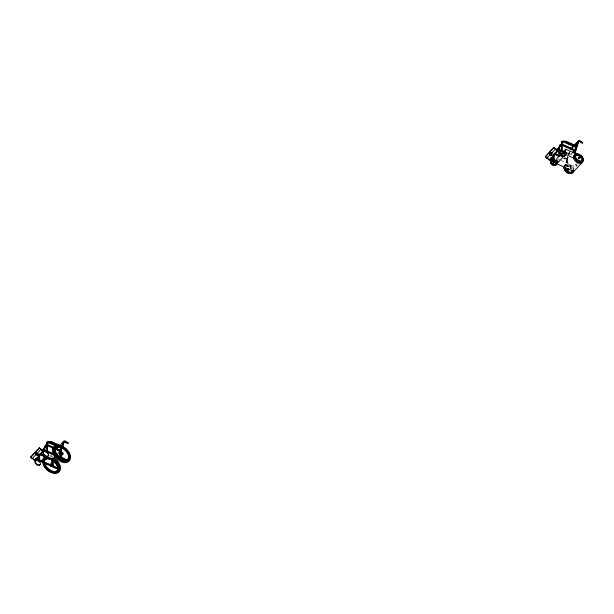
<?xml version="1.0" encoding="UTF-8"?>
<svg xmlns="http://www.w3.org/2000/svg" width="614" height="614" viewBox="0 0 614 614"><rect width="100%" height="100%" fill="white"/><g stroke="black" fill="none" stroke-linecap="round" stroke-linejoin="round"><path stroke-width="0.46" stroke-dasharray="3.07 2.3" d="M573.814 169.687L573.852 166.202L576.369 163.524M576.032 165.987L576.047 164.844L576.385 166.141L577.766 164.667L576.385 166.141M567.213 162.695L566.584 162.741L566.86 159.195L566.568 162.71L566.945 161.835L567.574 161.927L567.221 163.009L567.528 159.487L567.213 162.503L567.559 162.127L566.945 161.835M568.541 154.26L569.278 151.896M568.671 154.605L569.961 150.484M569.178 154.152L569.731 152.41M569.27 154.628L569.823 152.886M569.523 151.842L568.656 154.521L569.431 152.126M564.481 158.243L566.868 159.295L567.382 157.752M566.868 159.295L567.912 156.232M562.47 157.821L567.282 159.939L567.919 158.036M567.282 159.939L568.349 156.762M567.328 157.898L567.827 156.478M570.283 154.797L571.565 153.316M566.522 161.022L566.891 160.622M567.183 161.037L567.551 160.638M564.665 157.767L567.236 158.896L568.526 157.506M571.104 154.728L572.394 153.339M576.392 164.997L577.321 164.015M565.202 164.759L564.504 165.488A5.48 3.339 43.2 0 1 568.449 165.189A5.48 3.339 43.2 0 1 572.478 168.904M565.694 165.22L565.003 165.941A4.812 2.932 43.2 0 1 568.457 165.68A4.812 2.932 43.2 0 1 571.995 168.942M570.774 165.527L570.16 166.217L570.82 165.519M564.45 158.128L567.651 159.54M564.619 157.737L567.236 158.896M49.864 455.081L53.318 456.616M557.689 158.919L560.237 160.07M561.089 160.454L573.852 166.202M566.952 162.342L567.574 162.626M564.627 166.509A5.48 3.339 43.2 0 1 568.541 164.237A5.48 3.339 43.2 0 1 573.653 169.341M565.31 165.895A4.812 2.932 43.2 0 1 569.685 165.212A4.812 2.932 43.2 0 1 573.269 170.208M565.985 165.772A4.812 2.932 43.2 0 1 570.866 168.42M565.417 166.302A4.39 2.671 43.2 0 1 570.621 168.535M565.686 166.018A4.39 2.671 43.2 0 1 570.897 168.251M565.433 165.696A4.812 2.932 43.2 0 1 571.795 169.142M50.233 456.271A10.284 6.317 42.8 0 1 53.257 457.537"/><path stroke-width="0.92" d="M550.919 154.989C548.01 152.61 554.856 156.777 549.63 154.39L549.645 153.4L550.543 152.441L551.932 153.07L551.925 154.068L551.027 155.02M550.428 155.227C549.093 153.876 552.493 153.815 551.08 155.25M549.63 154.39L550.528 153.439L550.543 152.441M551.157 154.736A0.829 0.568 0.6 0 0 551.395 153.845A0.829 0.568 0.6 0 0 550.083 153.914C550.19 154.575 552.009 155.158 551.226 153.753M551.226 155.181L551.472 154.544L551.341 155.089M582.594 162.073L573.798 171.429L556.783 163.769L556.837 158.535L565.632 149.179L577.544 154.536M556.783 163.769L565.578 154.406L565.632 149.179M575.049 153.538L574.965 150.43L574.689 153.976L575.049 153.07L574.681 153.469M582.632 158.581L582.648 156.839L580.951 156.071M61.93 447.053L63.649 441.543A1.75 1.074 42.8 0 1 65.237 441.167L64.823 441.996L65.237 441.167L68.07 443.085L67.701 443.492L64.823 441.996A1.358 0.837 42.8 0 0 63.795 442.287L60.794 451.559L55.183 449.08L55.866 448.358L60.748 450.515L61.262 448.964M582.663 142.709L579.785 141.22A1.358 0.837 42.8 0 0 578.756 141.512L575.986 149.363L578.388 141.911A1.358 0.837 42.8 0 1 579.416 141.604L579.839 140.783A1.75 1.074 42.8 0 0 578.242 141.159L570.782 149.225M64.823 441.988L64.869 441.566L67.701 443.485M62.505 447.115L64.163 441.888A1.358 0.837 42.8 0 1 65.191 441.589L65.237 441.167M574.244 151.443L574.19 151.865L574.612 151.044M579.785 141.205L579.839 140.783L582.663 142.701L582.295 143.108L579.416 141.611M582.295 143.1L582.717 142.279M550.819 160.454L550.819 162.403M553.16 162.695L553.191 162.963M555.486 164.606L555.655 163.477M555.708 164.759L555.432 162.894M555.831 164.636C556.507 162.326 553.782 160.039 551.587 160.392L550.935 160.853M556.038 164.038L554.979 165.389M556.353 163.715C555.056 167.599 548.241 161.037 552.462 159.993M559.201 151.543C558.418 154.39 562.033 157.368 564.65 155.994M556.276 164.79C557.059 161.942 553.444 158.957 550.827 160.338M559.124 152.617C560.283 149.402 565.832 153.577 564.013 156.017M559.646 151.696C559.177 153.968 561.795 156.202 563.982 155.849M559.768 151.574L559.822 152.855M559.761 152.318L560.651 151.151M559.991 151.727L560.528 153.891L563.429 155.58M562.255 153.147C562.086 153.5 561.818 153.607 562.531 153.462M564.489 155.066L564.711 154.475M564.619 155.311L564.734 154.797M564.657 155.879L564.88 153.991M550.136 154.39L550.413 154.92M55.866 448.358L55.183 449.08M64.086 441.343A1.75 1.074 42.8 0 0 63.326 441.788L62.052 445.879M570.383 148.227L569.339 147.483M578.68 140.967A1.75 1.074 42.8 0 0 577.92 141.412L576.155 147.068L574.765 146.454M576.155 147.068L578.242 141.159M56.511 455.104L60.379 450.937L61.561 447.452M62.014 445.864L63.28 441.942L62.075 443.392M562.017 151.267L562.393 141.972A2.533 1.558 42.8 0 1 564.312 141.704L576.385 147.076L575.433 149.133L577.874 141.558L576.669 143.016M65.222 461.828L65.023 462.281M39.219 454.352L52.689 460.323L53.318 458.412M52.689 460.323L53.656 458.105L53.288 458.504M59.55 450.906L61.791 447.452L61.392 449.747M60.794 451.559L61.791 449.248M575.855 148.588L575.341 150.138L562.263 144.336L562.286 144.812L575.755 150.783L576.392 148.872M576.354 148.964L575.802 148.734C577.544 144.49 574.359 151.873 572.854 151.919M60.84 449.509L61.423 447.852L58.806 446.685M575.433 149.133L576.016 147.475L563.944 142.103A2.533 1.558 42.8 0 0 562.163 142.202M61.208 449.11L61.707 447.698M37.147 454.406L37.155 454.383A2.855 1.758 42.8 0 1 37.799 453.815M560.743 150.676L558.517 149.578L558.886 149.179L561.848 150.645L561.726 144.704L561.357 145.104A2.226 1.366 42.8 0 0 560.413 145.518L558.126 150.43L557.604 150.1L560.221 144.843A2.855 1.758 42.8 0 1 561.718 144.206L561.68 142.44A3.162 1.942 42.8 0 1 564.304 141.235L576.523 146.669M560.214 144.866L557.604 150.1M569.777 148.703L570.46 147.982M36.771 455.619L37.523 453.984A2.855 1.758 42.8 0 1 37.784 453.639M34.737 460.554L38.605 456.371L34.706 452.81L30.7 457.207L34.737 460.554L35.65 459.095L44.2 463.063L44.377 462.104L39.687 460.016L39.588 455.327M44.292 449.563L47.255 451.029L47.132 445.081A2.226 1.366 42.8 0 0 46.188 445.503L43.533 450.814L43.011 450.484L45.259 445.618A2.855 1.758 42.8 0 1 46.572 444.966M43.533 450.814L45.82 445.902A2.226 1.366 42.8 0 1 46.764 445.48L47.132 445.081M558.026 150.369L560.782 145.119A2.226 1.366 42.8 0 1 561.726 144.704M563.099 156.317L563.575 156.263M38.605 456.371L39.196 455.327M39.342 455.573L43.21 451.39L39.311 447.836L35.305 452.234L39.342 455.573L44.124 449.932L52.674 453.899L52.305 454.299L43.747 450.331M43.21 451.39L43.801 450.354M549.33 160.177L557.804 151.013L555.532 148.788L553.905 147.452L545.432 156.616L549.33 160.177L556.89 151.597M553.935 155.196L554.619 154.053M557.804 151.013L558.717 149.555L567.267 153.523L567.075 152.963L562.386 150.875M50.256 465.097L50.747 466.118M38.03 454.352L38.083 454.268A2.226 1.366 42.8 0 1 38.283 454.045M550.144 154.69L550.482 154.705A0.829 0.568 0.6 0 1 550.083 153.914M550.236 154.628L550.612 155.242M35.006 459.303L34.599 459.947L33.202 458.827M38.874 455.12L38.467 455.765L36.372 454.084L32.296 458.589L30.838 456.993M42.865 451.113L43.471 450.146L43.011 450.484M557.458 150.729L558.072 149.762M30.7 457.207L34.706 452.81M35.305 452.234L39.311 447.836M40.938 449.164L43.402 451.052M546.92 158.159L545.432 156.616M545.293 156.831L553.905 147.452M551.525 153.185L551.886 152.732M555.532 148.788L557.996 150.676M550.643 161.244L551.142 160.638M561.987 153.323L562.317 153.638M555.609 164.483L554.826 165.181M564.22 155.419L564.611 154.935M564.335 155.695L564.834 155.089M60.157 446.117L60.525 445.718L51.261 441.52L51.277 442.295L58.015 445.303L49.711 441.619A3.162 1.942 42.8 0 0 47.086 442.817L46.756 444.981L46.718 443.216A3.162 1.942 42.8 0 1 49.343 442.019M51.261 441.52L50.908 442.694M41.13 452.879L43.064 450.791M43.172 450.584L43.54 450.185M39.803 454.452L43.671 450.269M35.328 459.51L37.446 457.223M35.428 459.571L35.796 459.18L35.374 458.911M36.564 459.088L38.782 460.185L39.15 459.794L39.066 455.542M39.687 460.016L39.319 460.416L43.226 462.158M57.478 445.534L49.719 442.08A2.533 1.558 42.8 0 0 47.8 442.349L47.416 451.651L52.113 453.738M47.324 445.587L52.919 448.082L53.288 447.683L47.301 445.119M47.078 457.844L47.869 457.169L47.501 457.568M44.2 463.063L44.377 462.104L56.734 467.561L56.741 468.045L56.373 468.436L46.111 463.908M56.227 449.463L58.514 446.992M59.711 445.695L63.326 441.788M62.229 447.982L61.339 448.097M52.274 459.679L55.222 456.501M56.396 449.164L60.379 450.937L60.748 450.515M67.747 443.062L68.116 442.663M52.957 461.014L52.589 461.413L52.934 459.871L52.62 462.879L51.983 462.611L52.267 459.571L51.99 462.795M61.062 452.257L60.694 452.656L61.162 451.16M60.725 454.122L60.08 453.853L60.448 453.454M52.981 462.311L52.62 463.071M56.373 468.436L56.365 467.96L52.689 466.341L53.027 464.598L52.397 464.337L50.716 466.095L51.269 466.026M60.494 456.885L60.126 457.276L60.095 455.956L62.075 454.352A1.374 0.844 42.8 0 0 63.135 453.462A1.374 0.844 42.8 0 0 61.3 452.265A1.374 0.844 42.8 0 0 61.5 453.976L61.776 454.199M50.862 466.179L52.804 463.854M60.241 456.033L61.884 454.253M53.027 464.598L52.689 466.341M52.305 454.299L64.478 459.679L64.47 459.195L60.794 457.576L61.131 455.834A1.374 0.844 42.8 0 0 61.768 454.652M52.029 466.517L52.397 464.337M60.134 457.76L60.464 455.557M60.794 457.576L61.131 455.834L60.218 455.358A1.374 0.844 42.8 0 1 59.627 454.122A1.374 0.844 42.8 0 1 60.464 453.639L60.372 450.806L60.08 453.853M56.365 467.96L56.734 467.561M64.47 459.195L64.838 458.804L54.562 454.26M64.478 459.679L64.838 458.804M546.89 158.212L555.394 149.002L553.767 147.667M559.853 145.242A2.855 1.758 42.8 0 1 561.349 144.605L561.68 142.44M561.311 142.839A3.162 1.942 42.8 0 1 563.936 141.634L564.304 141.235M560.359 145.61L560.728 145.211M561.349 144.605L561.718 144.206M563.944 142.103L564.312 141.704M565.855 141.143L565.502 142.318L565.855 141.143L575.118 145.334L575.134 146.055L565.87 141.918M553.836 154.344L555.77 152.257M557.704 150.161L558.134 149.808M552.823 155.641L557.665 150.407M557.896 150.284L558.264 149.885M553.375 159.809L553.644 154.314M557.619 161.597L550.244 158.719L549.921 159.133M561.917 145.211L567.513 147.698L568.219 146.992M570.82 149.087L577.92 141.412M574.75 145.733L575.118 145.334M578.388 141.911L578.756 141.512M576.454 148.005L576.822 147.606L576.3 147.314M574.62 152.264L574.988 151.865M41.844 450.546L46.357 445.68M556.438 150.169L561.595 144.605M573.039 152.64L574.973 150.56M52.919 448.082L53.625 447.368L47.669 444.72L47.692 445.188M45.152 456.532L44.814 456.847L45.52 456.133L52.643 459.28L40.417 453.861M550.259 154.605L551.134 154.444M54.8 473.34L55.222 472.65L54.669 473.379M46.91 457.768L47.447 457.445M559.208 151.42L561.058 150.867M560.498 150.944L559.554 151.788C559.093 154.053 561.703 156.286 563.89 155.933L564.542 155.48M559.845 151.405L561.756 151.159M560.129 151.497L561.633 151.29M551.126 161.045L551.656 160.699M563.821 155.634L564.35 155.288M555.348 164.836L554.434 165.128M555.632 164.928L553.843 165.043M556.261 164.913L553.767 165.381M560.283 151.159L561.165 151.082M563.944 155.511L562.086 155.396M564.105 155.718L561.465 155.035M551.495 160.484L554.081 161.144L555.885 163.531M551.372 160.615L552.17 160.622M551.533 160.822L554.457 161.896L555.593 164.145M554.312 165.25L555.194 165.174M51.33 465.834L50.893 465.696M561.71 150.952L560.029 150.821L558.886 151.865C558.118 154.751 562.954 158.496 564.972 155.557L564.642 153.354M560.935 150.99L562.386 151.389M551.94 160.538L552.761 160.707M553.268 163.186C554.419 163.524 552.677 161.682 552.999 163.002M553.721 165.174L554.542 165.343M60.763 456.233L60.095 455.949M62.045 452.848C60.233 452.948 63.541 454.859 62.336 453.04M52.466 464.445L51.73 463.647L52.443 463.47M561.411 150.837L562.393 151.205M561.495 151.167L562.885 151.881M561.096 151.159L562.263 151.52M562.762 156.263L560.482 154.935L559.147 152.794M552.715 160.07L554.995 161.398L556.33 163.539M552.585 160.622L553.391 160.937M553.214 164.813L554.381 165.174M553.981 165.158L552.592 164.452M553.091 164.943L553.889 165.25M553.084 165.128L555.447 165.511L556.591 164.468C557.359 161.582 552.523 157.836 550.505 160.776L550.835 162.979M575.057 153.577L575.694 153.845L575.633 150.722M47.731 442.494L56.074 445.994M52.351 462.219L52.988 462.48M573.261 149.778L570.199 148.427L573.376 149.847M567.513 147.698L575.264 151.121M55.383 448.611L61.039 451.106L61.085 453.546M56.097 449.018L60.379 450.914M47.792 451.252L53.41 453.754M55.628 455.204L64.846 459.28M53.057 459.924L39.588 453.953M56.741 468.045L46.71 463.608L46.342 464.007L46.088 463.424M44.008 462.503L45.858 463.324M563.936 141.634L567.267 143.116M568.932 143.86L571.434 144.973L568.871 143.822M562.746 145.119L567.85 147.391M565.356 153.231L558.349 149.954M555.01 153.485L560.252 155.795M554.642 153.876L559.776 156.063M553.813 153.976L559.408 156.463M554.158 160.615L557.251 161.996M57.087 445.925L49.35 442.479A2.533 1.558 42.8 0 0 47.57 442.579M558.195 161.375L554.281 159.632L554.166 154.014M554.695 160.384L557.044 161.428M51.753 443.07L55.122 444.574M565.578 154.406L581.742 161.689M550.528 153.439L551.925 154.068M56.787 444.59L58.476 445.35M553.744 159.41L550.781 157.944L550.29 158.734M550.612 158.32L553.751 159.878M44.669 450.323L46.142 451.06M39.15 459.794L36.188 458.32L36.019 458.696L52.021 466.041L51.745 464.522A1.374 0.844 42.8 0 1 51.292 462.971A1.374 0.844 42.8 0 1 52.865 463.263M65.191 441.596L68.07 443.093M52.029 464.737L52.658 464.998A1.374 0.844 42.8 0 0 53.111 463.524M50.624 465.98L51.046 466.279A1.374 0.844 42.8 0 0 51.86 466.333M562.194 151.121L564.297 152.84M562.27 151.328L563.007 151.75M561.879 151.451L564.443 153.899M553.275 160.876L554.012 161.298M553.598 164.882L551.034 162.434M552.47 164.583L553.206 164.997M553.283 165.212L551.18 163.485M557.972 149.701L558.494 150.031M43.901 450.415L43.379 450.085L45.628 445.227A2.855 1.758 42.8 0 1 47.124 444.582M547.097 157.89L548.494 159.011M562.977 151.574L563.69 152.165M562.954 151.727L564.112 152.84M562.861 151.819L563.491 152.333M561.518 155.058L559.96 153.308M553.958 161.275L555.117 162.38M552.608 164.514L551.05 162.764M551.894 164.091L552.523 164.606M551.786 164.168L552.5 164.759M39.173 448.051L40.8 449.379L36.901 453.616L39.196 454.974L39.242 456.762M35.443 452.019L37.07 453.347M34.568 453.025L36.195 454.36M60.502 455.043L60.226 454.629M563.46 152.349L564.028 152.932M551.364 163.493L551.894 164.107M564.243 152.709L564.757 153.569M564.066 152.771L564.519 153.477M563.944 152.894L564.427 153.569M555.071 162.311L555.516 163.025M551.533 163.439L550.758 161.712M551.41 163.562L550.72 162.219M550.72 162.764L551.234 163.616M54.193 454.659L54.446 455.243M564.435 153.346L564.673 154.206M564.312 153.477L564.719 154.621M559.715 152.671L560.037 153.439M550.804 162.127L551.042 162.979M52.482 453.347L52.674 453.899M564.757 154.114L564.826 154.713M564.657 153.93L564.788 155.296M564.535 154.06L564.588 154.598M550.888 161.735L550.942 162.273M550.528 161.751L550.597 162.342M561.357 145.104L561.48 151.044M553.275 154.713L553.36 158.957M46.764 445.48L46.871 450.576M46.273 457.023L46.28 457.491M38.659 454.245L38.782 460.185M574.082 156.501A4.812 2.932 43.2 0 1 574.466 155.826M575.088 155.373A4.812 2.932 43.2 0 1 579.954 156.9A4.812 2.932 43.2 0 1 581.918 161.666M581.535 162.342A4.812 2.932 43.2 0 1 580.913 162.802M582.602 161.06A5.48 3.339 43.2 0 1 576.323 162.042A5.48 3.339 43.2 0 1 574.681 154.851M573.154 171.06A4.812 2.932 43.2 0 1 569.308 172.004A4.812 2.932 43.2 0 1 565.348 167.722M573.008 172.15A5.48 3.339 43.2 0 1 568.027 172.925A5.48 3.339 43.2 0 1 563.928 167.231M572.57 170.93A4.812 2.932 43.2 0 1 571.45 172.918M573.837 170.454A5.48 3.339 43.2 0 1 569.324 172.496A5.48 3.339 43.2 0 1 564.627 166.509M570.982 173.401A4.812 2.932 43.2 0 1 566.116 171.874A4.812 2.932 43.2 0 1 564.151 167.108M571.949 170.446A4.812 2.932 43.2 0 1 571.603 172.948M569.094 173.202A4.39 2.671 43.2 0 1 568.142 172.902M567.183 172.388A4.39 2.671 43.2 0 1 564.918 169.932M564.527 168.996A4.39 2.671 43.2 0 1 564.496 167.33M571.611 170.385A4.39 2.671 43.2 0 1 571.296 172.664M571.88 170.101A4.39 2.671 43.2 0 1 570.997 172.795M569.462 173.255A4.812 2.932 43.2 0 1 567.374 172.365M566.392 171.59A4.812 2.932 43.2 0 1 564.304 167.676M572.217 170.162A4.812 2.932 43.2 0 1 571.25 173.117M69.451 458.151A9.018 5.541 42.8 0 1 58.368 457.484A9.018 5.541 42.8 0 1 56.572 446.409M60.602 446.271A9.018 5.541 42.8 0 1 69.382 454.728M47.332 442.955A2.533 1.558 42.8 0 1 47.431 442.748M40.048 464.568A3.085 1.896 42.8 0 1 35.712 463.754A3.085 1.896 42.8 0 1 36.802 460.454M38.152 461.022A3.085 1.896 42.8 0 1 39.327 462.096M48.153 455.803A3.085 1.896 42.8 0 1 44.361 455.573A3.085 1.896 42.8 0 1 43.755 451.789M45.582 451.896A3.085 1.896 42.8 0 1 46.257 452.257M47.431 453.332A3.085 1.896 42.8 0 1 47.854 453.976M69.259 458.359A9.018 5.541 42.8 0 1 58.176 457.691A9.018 5.541 42.8 0 1 56.388 446.608M60.41 446.478A9.018 5.541 42.8 0 1 69.19 454.936M57.263 446.954A9.018 5.541 42.8 0 1 68.806 457.484M43.824 460.262A9.018 5.541 42.8 0 1 49.12 457.844M53.057 459.502A9.018 5.541 42.8 0 1 56.703 472.012M53.733 458.773A9.018 5.541 42.8 0 1 58.852 470.04A9.018 5.541 42.8 0 1 47.639 467.929A9.018 5.541 42.8 0 1 46.411 457.392M44.024 461.175A8.228 5.058 42.8 0 1 53.595 461.321M54.132 461.789A8.228 5.058 42.8 0 1 55.767 471.897M44.078 462.357A8.228 5.058 42.8 0 1 54.393 461.505M54.915 461.997A8.228 5.058 42.8 0 1 56.027 471.613M65.637 460.039A8.228 5.058 42.8 0 1 63.971 459.94M62.183 459.387A8.228 5.058 42.8 0 1 55.375 452.096M55.106 450.43A8.228 5.058 42.8 0 1 64.6 448.888A8.228 5.058 42.8 0 1 67.056 459.686M53.994 457.99A10.284 6.317 42.8 0 1 58.146 472.258A10.284 6.317 42.8 0 1 43.548 462.772M43.371 462.058A10.284 6.317 42.8 0 1 45.643 456.417M50.471 465.903A1.374 0.844 42.8 0 1 49.88 464.66A1.374 0.844 42.8 0 1 50.709 464.176M69.62 459.763A10.284 6.317 42.8 0 1 56.027 458.052A10.284 6.317 42.8 0 1 56.718 445.925M52.865 472.788A9.018 5.541 42.8 0 1 43.441 464.184M50.632 458.942A9.018 5.541 42.8 0 1 52.604 459.993M55.022 461.974A9.018 5.541 42.8 0 1 58.153 470.362M44.369 459.195A9.018 5.541 42.8 0 1 48.928 458.052M52.873 459.709A9.018 5.541 42.8 0 1 54.124 460.63M54.723 461.145A9.018 5.541 42.8 0 1 57.693 471.36M59.65 470.547A10.284 6.317 42.8 0 1 50.617 472.273A10.284 6.317 42.8 0 1 42.581 462.089M42.535 461.421A10.284 6.317 42.8 0 1 44.968 457.154M555.823 149.862A3.162 1.942 42.8 0 1 556.2 150M59.65 451.82L59.596 452.249L60.018 451.428L59.65 451.82M567.743 169.011C568.372 171.383 569.715 168.397 567.743 169.011M567.773 169.495L568.334 169.94L567.773 169.495M568.042 169.211L568.61 169.656L568.042 169.211M578.296 157.767C578.925 160.131 580.268 157.146 578.296 157.767M578.595 157.959L579.155 158.404L578.595 157.959M578.864 157.675L579.432 158.12L578.864 157.675M61.761 452.702C62.352 454.92 63.618 452.104 61.761 452.702M54.516 458.95L54.938 458.735L54.5 458.973M574.819 157.598A4.812 2.932 43.2 0 0 581.604 162.073A4.812 2.932 43.2 0 0 579.662 155.403A4.812 2.932 43.2 0 0 574.819 157.598M574.274 157.499A5.48 3.339 43.2 0 0 582.011 162.595A5.48 3.339 43.2 0 0 579.8 154.989A5.48 3.339 43.2 0 0 574.274 157.499M575.625 157.184A4.39 2.671 43.2 0 0 581.819 161.259A4.39 2.671 43.2 0 0 580.046 155.181A4.39 2.671 43.2 0 0 575.625 157.184M575.349 157.468A4.39 2.671 43.2 0 0 581.542 161.543A4.39 2.671 43.2 0 0 579.777 155.465A4.39 2.671 43.2 0 0 575.349 157.468M575.28 157.115A4.812 2.932 43.2 0 0 582.072 161.589A4.812 2.932 43.2 0 0 580.13 154.92A4.812 2.932 43.2 0 0 575.28 157.115M575.011 157.399A4.812 2.932 43.2 0 0 581.803 161.873A4.812 2.932 43.2 0 0 579.862 155.204A4.812 2.932 43.2 0 0 575.011 157.399M54.999 451.689A9.018 5.541 42.8 0 0 67.801 460.009A9.018 5.541 42.8 0 0 64.163 447.499A9.018 5.541 42.8 0 0 54.999 451.689M35.389 462.058A3.085 1.896 42.8 0 0 39.764 464.898A3.085 1.896 42.8 0 0 38.521 460.623A3.085 1.896 42.8 0 0 35.389 462.058M43.494 453.293A3.085 1.896 42.8 0 0 47.869 456.133A3.085 1.896 42.8 0 0 46.626 451.858A3.085 1.896 42.8 0 0 43.494 453.293M53.518 451.988A10.284 6.317 42.8 0 0 68.116 461.475A10.284 6.317 42.8 0 0 63.963 447.207A10.284 6.317 42.8 0 0 53.518 451.988M55.644 451.804A8.228 5.058 42.8 0 0 67.325 459.402A8.228 5.058 42.8 0 0 64.002 447.982A8.228 5.058 42.8 0 0 55.644 451.804"/></g></svg>
